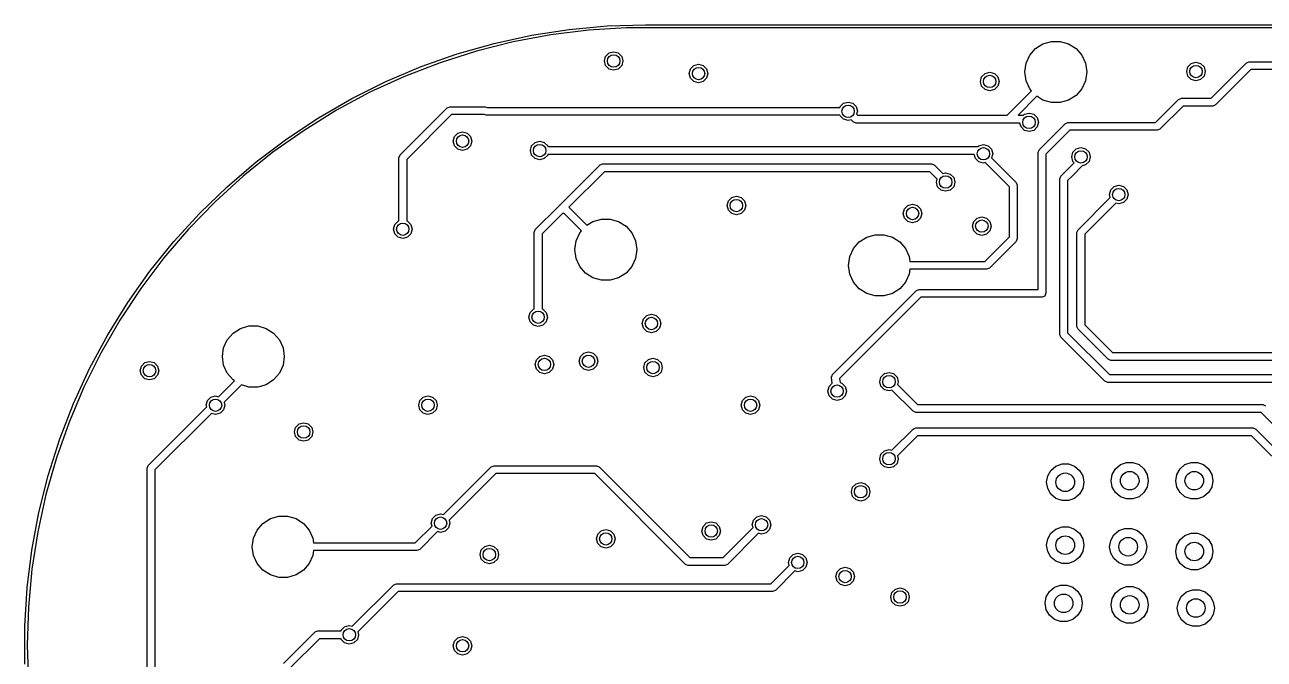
# Model space of a CAD drawing. Extents: x 4.53 to 6.1, y -4.29 to -3.5.
# Drawn here: x 4.527 to 5.314, y -3.907 to -3.503 of the extents above; entities that cross this region are included whole.
import ezdxf

# ---------------------------------------------------------------- set-up
doc = ezdxf.new("R2010")
doc.units = 0
doc.header["$MEASUREMENT"] = 0
doc.layers.add('BLACK', color=7, linetype='CONTINUOUS')

msp = doc.modelspace()

# ---------------------------------------------------------------- linework, layer by layer
at = {"layer": 'BLACK', "linetype": 'CONTINUOUS'}
for p, q in [((4.87276, -3.50594), (4.89696, -3.5037)), ((4.90916, -3.50492), (4.88501, -3.50641)), ((4.89696, -3.5037), (4.92126, -3.50295)), ((4.92126, -3.50492), (4.90916, -3.50492)), ((4.92126, -3.50295), (5.82677, -3.50295)), ((5.82677, -3.50492), (4.92126, -3.50492)), ((4.82499, -3.51487), (4.84874, -3.50967)), ((4.86099, -3.50938), (4.8372, -3.51383)), ((4.84874, -3.50967), (4.87276, -3.50594)), ((4.88501, -3.50641), (4.86099, -3.50938)), ((4.81374, -3.51973), (4.79068, -3.52707)), ((4.80161, -3.52153), (4.82499, -3.51487)), ((4.8372, -3.51383), (4.81374, -3.51973)), ((4.89589, -3.52305), (4.89805, -3.52089)), ((4.89805, -3.52089), (4.901, -3.52009)), ((4.901, -3.52009), (4.90395, -3.52089)), ((4.90395, -3.52089), (4.90611, -3.52305)), ((5.16544, -3.52236), (5.16911, -3.51812)), ((5.16911, -3.51812), (5.17382, -3.51509)), ((5.17382, -3.51509), (5.1792, -3.51352)), ((5.1792, -3.51352), (5.1848, -3.51352)), ((5.1848, -3.51352), (5.19018, -3.51509)), ((5.19018, -3.51509), (5.19489, -3.51812)), ((5.19489, -3.51812), (5.19856, -3.52236)), ((4.79068, -3.52707), (4.76811, -3.53581)), ((4.77868, -3.5296), (4.80161, -3.52153)), ((4.89509, -3.526), (4.89589, -3.52305)), ((4.89589, -3.52895), (4.89509, -3.526)), ((4.90611, -3.52305), (4.90691, -3.526)), ((4.90691, -3.526), (4.90611, -3.52895)), ((4.95205, -3.52889), (4.955, -3.52809)), ((4.955, -3.52809), (4.95795, -3.52889)), ((5.16231, -3.533), (5.16311, -3.52745)), ((5.16311, -3.52745), (5.16544, -3.52236)), ((5.19856, -3.52236), (5.20089, -3.52745)), ((5.20089, -3.52745), (5.20169, -3.533)), ((5.26598, -3.52979), (5.26814, -3.52763)), ((5.26814, -3.52763), (5.27109, -3.52683)), ((5.27109, -3.52683), (5.27405, -3.52763)), ((5.27405, -3.52763), (5.27621, -3.52979)), ((5.2808, -3.54967), (5.30323, -3.52723)), ((5.30323, -3.52723), (5.305, -3.5265)), ((5.305, -3.5265), (5.451, -3.5265)), ((4.76811, -3.53581), (4.74613, -3.54593)), ((4.7563, -3.53908), (4.77868, -3.5296)), ((4.89805, -3.53111), (4.89589, -3.52895)), ((4.901, -3.53191), (4.89805, -3.53111)), ((4.90395, -3.53111), (4.901, -3.53191)), ((4.90611, -3.52895), (4.90395, -3.53111)), ((4.94909, -3.534), (4.94989, -3.53105)), ((4.94989, -3.53695), (4.94909, -3.534)), ((4.94989, -3.53105), (4.95205, -3.52889)), ((4.95795, -3.52889), (4.96011, -3.53105)), ((4.96011, -3.53105), (4.96091, -3.534)), ((4.96091, -3.534), (4.96011, -3.53695)), ((5.13409, -3.539), (5.13489, -3.53605)), ((5.13489, -3.53605), (5.13705, -3.53389)), ((5.13705, -3.53389), (5.14, -3.53309)), ((5.14, -3.53309), (5.14295, -3.53389)), ((5.14295, -3.53389), (5.14511, -3.53605)), ((5.14511, -3.53605), (5.14591, -3.539)), ((5.16311, -3.53855), (5.16231, -3.533)), ((5.20169, -3.533), (5.20089, -3.53855)), ((5.26519, -3.53274), (5.26598, -3.52979)), ((5.26598, -3.53569), (5.26519, -3.53274)), ((5.26814, -3.53785), (5.26598, -3.53569)), ((5.27621, -3.53569), (5.27405, -3.53785)), ((5.27621, -3.52979), (5.277, -3.53274)), ((5.277, -3.53274), (5.27621, -3.53569)), ((5.30604, -3.5315), (5.2836, -3.55394)), ((5.44996, -3.5315), (5.30604, -3.5315)), ((4.73454, -3.54992), (4.7563, -3.53908)), ((4.95205, -3.53911), (4.94989, -3.53695)), ((4.955, -3.53991), (4.95205, -3.53911)), ((4.95795, -3.53911), (4.955, -3.53991)), ((4.96011, -3.53695), (4.95795, -3.53911)), ((5.13489, -3.54195), (5.13409, -3.539)), ((5.13705, -3.54411), (5.13489, -3.54195)), ((5.14, -3.54491), (5.13705, -3.54411)), ((5.14295, -3.54411), (5.14, -3.54491)), ((5.14511, -3.54195), (5.14295, -3.54411)), ((5.14591, -3.539), (5.14511, -3.54195)), ((5.16544, -3.54364), (5.16311, -3.53855)), ((5.16655, -3.54492), (5.16544, -3.54364)), ((5.19856, -3.54364), (5.19489, -3.54788)), ((5.20089, -3.53855), (5.19856, -3.54364)), ((5.27109, -3.53865), (5.26814, -3.53785)), ((5.27405, -3.53785), (5.27109, -3.53865)), ((4.71348, -3.56207), (4.73454, -3.54992)), ((4.74613, -3.54593), (4.72481, -3.55737)), ((5.04705, -3.55289), (5.05, -3.55209)), ((5.05, -3.55209), (5.05295, -3.55289)), ((5.15123, -3.56023), (5.16655, -3.54492)), ((5.17005, -3.54848), (5.15804, -3.5605)), ((5.17382, -3.55091), (5.17005, -3.54848)), ((5.1792, -3.55248), (5.17382, -3.55091)), ((5.1848, -3.55248), (5.1792, -3.55248)), ((5.19018, -3.55091), (5.1848, -3.55248)), ((5.19489, -3.54788), (5.19018, -3.55091)), ((5.24539, -3.56507), (5.26006, -3.5504)), ((5.26006, -3.5504), (5.26058, -3.55019)), ((5.26058, -3.55019), (5.26183, -3.54967)), ((5.26183, -3.54967), (5.2808, -3.54967)), ((4.72481, -3.55737), (4.70423, -3.57011)), ((4.76523, -3.58576), (4.79518, -3.5558)), ((4.79799, -3.56007), (4.7695, -3.58856)), ((4.79518, -3.5558), (4.79592, -3.5555)), ((4.79592, -3.5555), (4.79695, -3.55507)), ((4.79695, -3.55507), (4.81957, -3.55507)), ((4.81896, -3.56007), (4.79799, -3.56007)), ((4.82, -3.5605), (4.81896, -3.56007)), ((4.81957, -3.55507), (4.82061, -3.5555)), ((4.82061, -3.5555), (5.04476, -3.5555)), ((5.04476, -3.5555), (5.04489, -3.55505)), ((5.04489, -3.55505), (5.04705, -3.55289)), ((5.05295, -3.55289), (5.05511, -3.55505)), ((5.05511, -3.55505), (5.05591, -3.558)), ((5.05591, -3.558), (5.0554, -3.55987)), ((5.0554, -3.55987), (5.05604, -3.5605)), ((5.15112, -3.5605), (5.15123, -3.56023)), ((5.16143, -3.5605), (5.16205, -3.55989)), ((5.16205, -3.55989), (5.165, -3.55909)), ((5.165, -3.55909), (5.16795, -3.55989)), ((5.16795, -3.55989), (5.17011, -3.56205)), ((5.26287, -3.55467), (5.2482, -3.56934)), ((5.28183, -3.55467), (5.26287, -3.55467)), ((5.2836, -3.55394), (5.28183, -3.55467)), ((4.69322, -3.5755), (4.71348, -3.56207)), ((5.04476, -3.5605), (4.82, -3.5605)), ((5.04489, -3.56095), (5.04476, -3.5605)), ((5.04705, -3.56311), (5.04489, -3.56095)), ((5.05, -3.56391), (5.04705, -3.56311)), ((5.05187, -3.5634), (5.05, -3.56391)), ((5.05323, -3.56477), (5.05187, -3.5634)), ((5.055, -3.5655), (5.05323, -3.56477)), ((5.15923, -3.5655), (5.055, -3.5655)), ((5.05604, -3.5605), (5.15112, -3.5605)), ((5.15804, -3.5605), (5.16143, -3.5605)), ((5.15989, -3.56795), (5.15923, -3.5655)), ((5.16205, -3.57011), (5.15989, -3.56795)), ((5.17011, -3.56795), (5.16795, -3.57011)), ((5.17011, -3.56205), (5.17091, -3.565)), ((5.17091, -3.565), (5.17011, -3.56795)), ((5.17147, -3.58252), (5.18818, -3.5658)), ((5.18818, -3.5658), (5.18995, -3.56507)), ((5.18995, -3.56507), (5.24539, -3.56507)), ((4.67382, -3.59015), (4.69322, -3.5755)), ((4.70423, -3.57011), (4.68448, -3.58409)), ((4.79909, -3.577), (4.79989, -3.57405)), ((4.79989, -3.57405), (4.80205, -3.57189)), ((4.80205, -3.57189), (4.805, -3.57109)), ((4.805, -3.57109), (4.80795, -3.57189)), ((4.80795, -3.57189), (4.81011, -3.57405)), ((4.81011, -3.57405), (4.81091, -3.577)), ((5.165, -3.57091), (5.16205, -3.57011)), ((5.16795, -3.57011), (5.165, -3.57091)), ((5.19099, -3.57007), (5.17574, -3.58532)), ((5.24643, -3.57007), (5.19099, -3.57007)), ((5.2482, -3.56934), (5.24643, -3.57007)), ((4.79989, -3.57995), (4.79909, -3.577)), ((4.80205, -3.58211), (4.79989, -3.57995)), ((4.805, -3.58291), (4.80205, -3.58211)), ((4.80795, -3.58211), (4.805, -3.58291)), ((4.81011, -3.57995), (4.80795, -3.58211)), ((4.81091, -3.577), (4.81011, -3.57995)), ((4.84809, -3.583), (4.84889, -3.58005)), ((4.84889, -3.58595), (4.84809, -3.583)), ((4.84889, -3.58005), (4.85105, -3.57789)), ((4.85105, -3.57789), (4.854, -3.57709)), ((4.854, -3.57709), (4.85695, -3.57789)), ((4.85695, -3.57789), (4.85911, -3.58005)), ((4.85911, -3.58005), (4.85924, -3.5805)), ((4.85924, -3.5805), (5.13243, -3.5805)), ((5.13243, -3.5805), (5.13305, -3.57989)), ((5.13305, -3.57989), (5.136, -3.57909)), ((5.136, -3.57909), (5.13895, -3.57989)), ((5.13895, -3.57989), (5.14111, -3.58205)), ((5.14111, -3.58205), (5.14191, -3.585)), ((5.17074, -3.58428), (5.17147, -3.58252)), ((5.19289, -3.58405), (5.19505, -3.58189)), ((5.19505, -3.58189), (5.198, -3.58109)), ((5.198, -3.58109), (5.20095, -3.58189)), ((5.20095, -3.58189), (5.20311, -3.58405)), ((4.65536, -3.60596), (4.67382, -3.59015)), ((4.68448, -3.58409), (4.66563, -3.59927)), ((4.7645, -3.58752), (4.76523, -3.58576)), ((4.7645, -3.62776), (4.7645, -3.58752)), ((4.7695, -3.58856), (4.7695, -3.62776)), ((4.85105, -3.58811), (4.84889, -3.58595)), ((4.854, -3.58891), (4.85105, -3.58811)), ((4.85695, -3.58811), (4.854, -3.58891)), ((4.85911, -3.58595), (4.85695, -3.58811)), ((4.85924, -3.5855), (4.85911, -3.58595)), ((5.13023, -3.5855), (4.85924, -3.5855)), ((4.89233, -3.59214), (4.89409, -3.59141)), ((4.89409, -3.59141), (5.10291, -3.59141)), ((5.10291, -3.59141), (5.10467, -3.59214)), ((5.13089, -3.58795), (5.13023, -3.5855)), ((5.13305, -3.59011), (5.13089, -3.58795)), ((5.136, -3.59091), (5.13305, -3.59011)), ((5.13708, -3.59062), (5.136, -3.59091)), ((5.1525, -3.60604), (5.13708, -3.59062)), ((5.14191, -3.585), (5.14119, -3.58766)), ((5.14119, -3.58766), (5.15677, -3.60323)), ((5.17074, -3.67126), (5.17074, -3.58428)), ((5.17574, -3.58532), (5.17574, -3.67376)), ((5.18923, -3.59523), (5.1937, -3.59077)), ((5.19209, -3.587), (5.19289, -3.58405)), ((5.19289, -3.58995), (5.19209, -3.587)), ((5.1937, -3.59077), (5.19289, -3.58995)), ((5.20311, -3.58995), (5.20095, -3.59211)), ((5.20311, -3.58405), (5.20391, -3.587)), ((5.20391, -3.587), (5.20311, -3.58995)), ((4.66563, -3.59927), (4.64775, -3.61557)), ((4.86573, -3.61873), (4.89233, -3.59214)), ((4.89513, -3.59641), (4.87254, -3.619)), ((5.10187, -3.59641), (4.89513, -3.59641)), ((5.1066, -3.60113), (5.10187, -3.59641)), ((5.10467, -3.59214), (5.11013, -3.5976)), ((5.11013, -3.5976), (5.112, -3.59709)), ((5.112, -3.59709), (5.11495, -3.59789)), ((5.11495, -3.59789), (5.11711, -3.60005)), ((5.1845, -3.601), (5.18523, -3.59923)), ((5.18523, -3.59923), (5.18923, -3.59523)), ((5.19277, -3.59877), (5.1895, -3.60204)), ((5.19886, -3.59267), (5.19277, -3.59877)), ((5.20095, -3.59211), (5.19886, -3.59267)), ((4.63791, -3.62288), (4.65536, -3.60596)), ((5.10609, -3.603), (5.1066, -3.60113)), ((5.10689, -3.60595), (5.10609, -3.603)), ((5.10905, -3.60811), (5.10689, -3.60595)), ((5.11711, -3.60595), (5.11495, -3.60811)), ((5.11711, -3.60005), (5.11791, -3.603)), ((5.11791, -3.603), (5.11711, -3.60595)), ((5.1525, -3.63796), (5.1525, -3.60604)), ((5.15677, -3.60323), (5.15677, -3.60323)), ((5.15677, -3.60323), (5.1575, -3.605)), ((5.1575, -3.605), (5.1575, -3.639)), ((5.1845, -3.669), (5.1845, -3.601)), ((5.1895, -3.60204), (5.1895, -3.669)), ((5.21689, -3.60805), (5.21905, -3.60589)), ((5.21905, -3.60589), (5.222, -3.60509)), ((5.222, -3.60509), (5.22495, -3.60589)), ((5.22495, -3.60589), (5.22711, -3.60805)), ((4.97309, -3.618), (4.97389, -3.61505)), ((4.97389, -3.61505), (4.97605, -3.61289)), ((4.97605, -3.61289), (4.979, -3.61209)), ((4.979, -3.61209), (4.98195, -3.61289)), ((4.98195, -3.61289), (4.98411, -3.61505)), ((4.98411, -3.61505), (4.98491, -3.618)), ((5.112, -3.60891), (5.10905, -3.60811)), ((5.11495, -3.60811), (5.112, -3.60891)), ((5.19614, -3.63333), (5.2166, -3.61287)), ((5.21609, -3.611), (5.21689, -3.60805)), ((5.2166, -3.61287), (5.21609, -3.611)), ((5.22711, -3.61395), (5.22495, -3.61611)), ((5.22711, -3.60805), (5.22791, -3.611)), ((5.22791, -3.611), (5.22711, -3.61395)), ((4.62153, -3.64085), (4.63791, -3.62288)), ((4.64775, -3.61557), (4.6309, -3.63294)), ((4.85123, -3.63323), (4.86573, -3.61873)), ((4.86854, -3.623), (4.8555, -3.63604)), ((4.86946, -3.623), (4.86854, -3.623)), ((4.88055, -3.63408), (4.86946, -3.623)), ((4.87254, -3.619), (4.88405, -3.63052)), ((4.97389, -3.62095), (4.97309, -3.618)), ((4.97605, -3.62311), (4.97389, -3.62095)), ((4.979, -3.62391), (4.97605, -3.62311)), ((4.98195, -3.62311), (4.979, -3.62391)), ((4.98411, -3.62095), (4.98195, -3.62311)), ((4.98491, -3.618), (4.98411, -3.62095)), ((5.08509, -3.623), (5.08589, -3.62005)), ((5.08589, -3.62595), (5.08509, -3.623)), ((5.08589, -3.62005), (5.08805, -3.61789)), ((5.08805, -3.61789), (5.091, -3.61709)), ((5.091, -3.61709), (5.09395, -3.61789)), ((5.09395, -3.61789), (5.09611, -3.62005)), ((5.09611, -3.62005), (5.09691, -3.623)), ((5.09691, -3.623), (5.09611, -3.62595)), ((5.22013, -3.6164), (5.20041, -3.63613)), ((5.222, -3.61691), (5.22013, -3.6164)), ((5.22495, -3.61611), (5.222, -3.61691)), ((4.76109, -3.633), (4.76189, -3.63005)), ((4.76189, -3.63005), (4.76405, -3.62789)), ((4.76405, -3.62789), (4.7645, -3.62776)), ((4.7695, -3.62776), (4.76995, -3.62789)), ((4.76995, -3.62789), (4.77211, -3.63005)), ((4.77211, -3.63005), (4.77291, -3.633)), ((4.88405, -3.63052), (4.88782, -3.62809)), ((4.88782, -3.62809), (4.8932, -3.62652)), ((4.8932, -3.62652), (4.8988, -3.62652)), ((4.8988, -3.62652), (4.90418, -3.62809)), ((4.90418, -3.62809), (4.90889, -3.63112)), ((4.90889, -3.63112), (4.91256, -3.63536)), ((5.08805, -3.62811), (5.08589, -3.62595)), ((5.091, -3.62891), (5.08805, -3.62811)), ((5.09395, -3.62811), (5.091, -3.62891)), ((5.09611, -3.62595), (5.09395, -3.62811)), ((5.12909, -3.631), (5.12989, -3.62805)), ((5.12989, -3.63395), (5.12909, -3.631)), ((5.12989, -3.62805), (5.13205, -3.62589)), ((5.13205, -3.62589), (5.135, -3.62509)), ((5.135, -3.62509), (5.13795, -3.62589)), ((5.13795, -3.62589), (5.14011, -3.62805)), ((5.14011, -3.62805), (5.14091, -3.631)), ((5.14091, -3.631), (5.14011, -3.63395)), ((4.6309, -3.63294), (4.61516, -3.65132)), ((4.76189, -3.63595), (4.76109, -3.633)), ((4.76405, -3.63811), (4.76189, -3.63595)), ((4.767, -3.63891), (4.76405, -3.63811)), ((4.76995, -3.63811), (4.767, -3.63891)), ((4.77211, -3.63595), (4.76995, -3.63811)), ((4.77291, -3.633), (4.77211, -3.63595)), ((4.8505, -3.635), (4.85123, -3.63323)), ((4.8505, -3.68376), (4.8505, -3.635)), ((4.8555, -3.63604), (4.8555, -3.68376)), ((4.87711, -3.64045), (4.87944, -3.63536)), ((4.87944, -3.63536), (4.88055, -3.63408)), ((4.91256, -3.63536), (4.91489, -3.64045)), ((5.05711, -3.64112), (5.06182, -3.63809)), ((5.06182, -3.63809), (5.0672, -3.63652)), ((5.0672, -3.63652), (5.0728, -3.63652)), ((5.0728, -3.63652), (5.07818, -3.63809)), ((5.07818, -3.63809), (5.08289, -3.64112)), ((5.13205, -3.63611), (5.12989, -3.63395)), ((5.135, -3.63691), (5.13205, -3.63611)), ((5.13795, -3.63611), (5.135, -3.63691)), ((5.13696, -3.6535), (5.1525, -3.63796)), ((5.14011, -3.63395), (5.13795, -3.63611)), ((5.1575, -3.639), (5.15698, -3.64025)), ((5.19541, -3.63509), (5.19614, -3.63333)), ((5.19541, -3.69491), (5.19541, -3.63509)), ((5.20041, -3.63613), (5.20041, -3.69387)), ((4.60629, -3.65979), (4.62153, -3.64085)), ((4.87631, -3.646), (4.87711, -3.64045)), ((4.87711, -3.65155), (4.87631, -3.646)), ((4.91489, -3.64045), (4.91569, -3.646)), ((4.91569, -3.646), (4.91489, -3.65155)), ((5.05111, -3.65045), (5.05344, -3.64536)), ((5.05344, -3.64536), (5.05711, -3.64112)), ((5.08289, -3.64112), (5.08656, -3.64536)), ((5.08656, -3.64536), (5.08889, -3.65045)), ((5.15677, -3.64077), (5.13977, -3.65777)), ((5.15698, -3.64025), (5.15677, -3.64077)), ((4.61516, -3.65132), (4.60057, -3.67063)), ((4.87944, -3.65664), (4.87711, -3.65155)), ((4.91489, -3.65155), (4.91256, -3.65664)), ((5.05031, -3.656), (5.05111, -3.65045)), ((5.08889, -3.65045), (5.08933, -3.6535)), ((5.08933, -3.6535), (5.13696, -3.6535)), ((4.59225, -3.67963), (4.60629, -3.65979)), ((4.88311, -3.66088), (4.87944, -3.65664)), ((4.88782, -3.66391), (4.88311, -3.66088)), ((4.90889, -3.66088), (4.90418, -3.66391)), ((4.91256, -3.65664), (4.90889, -3.66088)), ((5.05111, -3.66155), (5.05031, -3.656)), ((5.05344, -3.66664), (5.05111, -3.66155)), ((5.08889, -3.66155), (5.08656, -3.66664)), ((5.08933, -3.6585), (5.08889, -3.66155)), ((5.138, -3.6585), (5.08933, -3.6585)), ((5.13977, -3.65777), (5.138, -3.6585)), ((4.60057, -3.67063), (4.58721, -3.6908)), ((4.8932, -3.66548), (4.88782, -3.66391)), ((4.8988, -3.66548), (4.8932, -3.66548)), ((4.90418, -3.66391), (4.8988, -3.66548)), ((5.05711, -3.67088), (5.05344, -3.66664)), ((5.08656, -3.66664), (5.08289, -3.67088)), ((5.1845, -3.7), (5.1845, -3.669)), ((5.1895, -3.669), (5.1895, -3.69896)), ((5.04023, -3.72523), (5.09347, -3.67199)), ((5.09627, -3.67626), (5.04462, -3.72792)), ((5.06182, -3.67391), (5.05711, -3.67088)), ((5.0672, -3.67548), (5.06182, -3.67391)), ((5.0728, -3.67548), (5.0672, -3.67548)), ((5.07818, -3.67391), (5.0728, -3.67548)), ((5.08289, -3.67088), (5.07818, -3.67391)), ((5.09347, -3.67199), (5.09524, -3.67126)), ((5.09524, -3.67126), (5.17074, -3.67126)), ((5.17324, -3.67626), (5.09627, -3.67626)), ((5.17501, -3.67553), (5.17324, -3.67626)), ((5.17574, -3.67376), (5.17501, -3.67553)), ((4.57945, -3.7003), (4.59225, -3.67963)), ((4.84709, -3.689), (4.84789, -3.68605)), ((4.84789, -3.68605), (4.85005, -3.68389)), ((4.85005, -3.68389), (4.8505, -3.68376)), ((4.8555, -3.68376), (4.85595, -3.68389)), ((4.85595, -3.68389), (4.85811, -3.68605)), ((4.85811, -3.68605), (4.85891, -3.689)), ((4.58721, -3.6908), (4.57511, -3.71176)), ((4.84789, -3.69195), (4.84709, -3.689)), ((4.85005, -3.69411), (4.84789, -3.69195)), ((4.853, -3.69491), (4.85005, -3.69411)), ((4.85595, -3.69411), (4.853, -3.69491)), ((4.85811, -3.69195), (4.85595, -3.69411)), ((4.85891, -3.689), (4.85811, -3.69195)), ((4.91909, -3.693), (4.91989, -3.69005)), ((4.91989, -3.69595), (4.91909, -3.693)), ((4.91989, -3.69005), (4.92205, -3.68789)), ((4.92205, -3.68789), (4.925, -3.68709)), ((4.925, -3.68709), (4.92795, -3.68789)), ((4.92795, -3.68789), (4.93011, -3.69005)), ((4.93011, -3.69005), (4.93091, -3.693)), ((4.93091, -3.693), (4.93011, -3.69595)), ((5.20041, -3.69387), (5.21804, -3.7115)), ((4.56795, -3.72171), (4.57945, -3.7003)), ((4.65544, -3.70336), (4.65911, -3.69912)), ((4.65911, -3.69912), (4.66382, -3.69609)), ((4.66382, -3.69609), (4.6692, -3.69452)), ((4.6692, -3.69452), (4.6748, -3.69452)), ((4.6748, -3.69452), (4.68018, -3.69609)), ((4.68018, -3.69609), (4.68489, -3.69912)), ((4.68489, -3.69912), (4.68856, -3.70336)), ((4.92205, -3.69811), (4.91989, -3.69595)), ((4.925, -3.69891), (4.92205, -3.69811)), ((4.92795, -3.69811), (4.925, -3.69891)), ((4.93011, -3.69595), (4.92795, -3.69811)), ((5.18523, -3.70177), (5.1845, -3.7)), ((5.21323, -3.72977), (5.18523, -3.70177)), ((5.1895, -3.69896), (5.21604, -3.7255)), ((5.19614, -3.69667), (5.19541, -3.69491)), ((5.21523, -3.71577), (5.19614, -3.69667)), ((4.65231, -3.714), (4.65311, -3.70845)), ((4.65311, -3.70845), (4.65544, -3.70336)), ((4.68856, -3.70336), (4.69089, -3.70845)), ((4.69089, -3.70845), (4.69169, -3.714)), ((4.57511, -3.71176), (4.56432, -3.73342)), ((4.60089, -3.72005), (4.60305, -3.71789)), ((4.60305, -3.71789), (4.606, -3.71709)), ((4.606, -3.71709), (4.60895, -3.71789)), ((4.60895, -3.71789), (4.61111, -3.72005)), ((4.65311, -3.71955), (4.65231, -3.714)), ((4.69169, -3.714), (4.69089, -3.71955)), ((4.85109, -3.719), (4.85189, -3.71605)), ((4.85189, -3.71605), (4.85405, -3.71389)), ((4.85405, -3.71389), (4.857, -3.71309)), ((4.857, -3.71309), (4.85995, -3.71389)), ((4.85995, -3.71389), (4.86211, -3.71605)), ((4.86211, -3.71605), (4.86291, -3.719)), ((4.87909, -3.717), (4.87989, -3.71405)), ((4.87989, -3.71995), (4.87909, -3.717)), ((4.87989, -3.71405), (4.88205, -3.71189)), ((4.88205, -3.71189), (4.885, -3.71109)), ((4.885, -3.71109), (4.88795, -3.71189)), ((4.88795, -3.71189), (4.89011, -3.71405)), ((4.89011, -3.71405), (4.89091, -3.717)), ((4.89091, -3.717), (4.89011, -3.71995)), ((4.92089, -3.71805), (4.92305, -3.71589)), ((4.92305, -3.71589), (4.926, -3.71509)), ((4.926, -3.71509), (4.92895, -3.71589)), ((4.92895, -3.71589), (4.93111, -3.71805)), ((5.217, -3.7165), (5.21523, -3.71577)), ((5.33096, -3.7165), (5.217, -3.7165)), ((5.21804, -3.7115), (5.332, -3.7115)), ((4.55779, -3.7438), (4.56795, -3.72171)), ((4.60009, -3.723), (4.60089, -3.72005)), ((4.60089, -3.72595), (4.60009, -3.723)), ((4.61111, -3.72005), (4.61191, -3.723)), ((4.61191, -3.723), (4.61111, -3.72595)), ((4.65544, -3.72464), (4.65311, -3.71955)), ((4.65911, -3.72888), (4.65544, -3.72464)), ((4.68856, -3.72464), (4.68489, -3.72888)), ((4.69089, -3.71955), (4.68856, -3.72464)), ((4.85189, -3.72195), (4.85109, -3.719)), ((4.85405, -3.72411), (4.85189, -3.72195)), ((4.857, -3.72491), (4.85405, -3.72411)), ((4.85995, -3.72411), (4.857, -3.72491)), ((4.86211, -3.72195), (4.85995, -3.72411)), ((4.86291, -3.719), (4.86211, -3.72195)), ((4.88205, -3.72211), (4.87989, -3.71995)), ((4.885, -3.72291), (4.88205, -3.72211)), ((4.88795, -3.72211), (4.885, -3.72291)), ((4.89011, -3.71995), (4.88795, -3.72211)), ((4.92009, -3.721), (4.92089, -3.71805)), ((4.92089, -3.72395), (4.92009, -3.721)), ((4.92305, -3.72611), (4.92089, -3.72395)), ((4.93111, -3.72395), (4.92895, -3.72611)), ((4.93111, -3.71805), (4.93191, -3.721)), ((4.93191, -3.721), (4.93111, -3.72395)), ((5.03982, -3.72623), (5.04005, -3.72544)), ((5.04005, -3.72544), (5.04018, -3.72537)), ((5.04018, -3.72537), (5.04023, -3.72523)), ((5.07089, -3.72705), (5.07305, -3.72489)), ((5.07305, -3.72489), (5.076, -3.72409)), ((5.076, -3.72409), (5.07895, -3.72489)), ((5.07895, -3.72489), (5.08111, -3.72705)), ((5.21604, -3.7255), (5.322, -3.7255)), ((4.56432, -3.73342), (4.55489, -3.7557)), ((4.60305, -3.72811), (4.60089, -3.72595)), ((4.606, -3.72891), (4.60305, -3.72811)), ((4.60895, -3.72811), (4.606, -3.72891)), ((4.61111, -3.72595), (4.60895, -3.72811)), ((4.64987, -3.7396), (4.66001, -3.72946)), ((4.66445, -3.73209), (4.6534, -3.74313)), ((4.66001, -3.72946), (4.65911, -3.72888)), ((4.6692, -3.73348), (4.66445, -3.73209)), ((4.6748, -3.73348), (4.6692, -3.73348)), ((4.68018, -3.73191), (4.6748, -3.73348)), ((4.68489, -3.72888), (4.68018, -3.73191)), ((4.926, -3.72691), (4.92305, -3.72611)), ((4.92895, -3.72611), (4.926, -3.72691)), ((5.03709, -3.736), (5.03789, -3.73305)), ((5.03789, -3.73305), (5.03993, -3.731)), ((5.0395, -3.727), (5.03982, -3.72623)), ((5.03956, -3.72714), (5.0395, -3.727)), ((5.03952, -3.72728), (5.03956, -3.72714)), ((5.03993, -3.731), (5.03952, -3.72728)), ((5.04462, -3.72792), (5.04492, -3.73061)), ((5.04492, -3.73061), (5.04595, -3.73089)), ((5.04595, -3.73089), (5.04811, -3.73305)), ((5.04811, -3.73305), (5.04891, -3.736)), ((5.07009, -3.73), (5.07089, -3.72705)), ((5.07089, -3.73295), (5.07009, -3.73)), ((5.07305, -3.73511), (5.07089, -3.73295)), ((5.08111, -3.72705), (5.08191, -3.73)), ((5.08191, -3.73), (5.0814, -3.73187)), ((5.0814, -3.73187), (5.09411, -3.74458)), ((5.215, -3.7305), (5.21323, -3.72977)), ((5.32096, -3.7305), (5.215, -3.7305)), ((4.64289, -3.74205), (4.64505, -3.73989)), ((4.64505, -3.73989), (4.648, -3.73909)), ((4.648, -3.73909), (4.64987, -3.7396)), ((4.77789, -3.74205), (4.78005, -3.73989)), ((4.78005, -3.73989), (4.783, -3.73909)), ((4.783, -3.73909), (4.78595, -3.73989)), ((4.78595, -3.73989), (4.78811, -3.74205)), ((4.98289, -3.74205), (4.98505, -3.73989)), ((4.98505, -3.73989), (4.988, -3.73909)), ((4.988, -3.73909), (4.99095, -3.73989)), ((4.99095, -3.73989), (4.99311, -3.74205)), ((5.03789, -3.73895), (5.03709, -3.736)), ((5.04005, -3.74111), (5.03789, -3.73895)), ((5.043, -3.74191), (5.04005, -3.74111)), ((5.04595, -3.74111), (5.043, -3.74191)), ((5.04811, -3.73895), (5.04595, -3.74111)), ((5.04891, -3.736), (5.04811, -3.73895)), ((5.076, -3.73591), (5.07305, -3.73511)), ((5.07787, -3.7354), (5.076, -3.73591)), ((5.09131, -3.74885), (5.07787, -3.7354)), ((4.54901, -3.76646), (4.55779, -3.7438)), ((4.60523, -3.78323), (4.64238, -3.74608)), ((4.64209, -3.745), (4.64289, -3.74205)), ((4.64238, -3.74608), (4.64209, -3.745)), ((4.65311, -3.74795), (4.65095, -3.75011)), ((4.65391, -3.745), (4.65311, -3.74795)), ((4.6534, -3.74313), (4.65391, -3.745)), ((4.77709, -3.745), (4.77789, -3.74205)), ((4.77789, -3.74795), (4.77709, -3.745)), ((4.78005, -3.75011), (4.77789, -3.74795)), ((4.78811, -3.74795), (4.78595, -3.75011)), ((4.78811, -3.74205), (4.78891, -3.745)), ((4.78891, -3.745), (4.78811, -3.74795)), ((4.98209, -3.745), (4.98289, -3.74205)), ((4.98289, -3.74795), (4.98209, -3.745)), ((4.98505, -3.75011), (4.98289, -3.74795)), ((4.99311, -3.74795), (4.99095, -3.75011)), ((4.99311, -3.74205), (4.99391, -3.745)), ((4.99391, -3.745), (4.99311, -3.74795)), ((5.09183, -3.74906), (5.09131, -3.74885)), ((5.09308, -3.74958), (5.09183, -3.74906)), ((5.09411, -3.74458), (5.31357, -3.74458)), ((5.31357, -3.74458), (5.31534, -3.74531)), ((4.55489, -3.7557), (4.54685, -3.77853)), ((4.64534, -3.75019), (4.6095, -3.78604)), ((4.648, -3.75091), (4.64534, -3.75019)), ((4.65095, -3.75011), (4.648, -3.75091)), ((4.69889, -3.75905), (4.70105, -3.75689)), ((4.70105, -3.75689), (4.704, -3.75609)), ((4.704, -3.75609), (4.70695, -3.75689)), ((4.70695, -3.75689), (4.70911, -3.75905)), ((4.783, -3.75091), (4.78005, -3.75011)), ((4.78595, -3.75011), (4.783, -3.75091)), ((4.988, -3.75091), (4.98505, -3.75011)), ((4.99095, -3.75011), (4.988, -3.75091)), ((5.31254, -3.74958), (5.09308, -3.74958)), ((5.44215, -3.87919), (5.31254, -3.74958)), ((4.69809, -3.762), (4.69889, -3.75905)), ((4.69889, -3.76495), (4.69809, -3.762)), ((4.70105, -3.76711), (4.69889, -3.76495)), ((4.70911, -3.76495), (4.70695, -3.76711)), ((4.70911, -3.75905), (4.70991, -3.762)), ((4.70991, -3.762), (4.70911, -3.76495)), ((5.07787, -3.7736), (5.09131, -3.76015)), ((5.09411, -3.76442), (5.0814, -3.77713)), ((5.09131, -3.76015), (5.09206, -3.75984)), ((5.09206, -3.75984), (5.09308, -3.75942)), ((5.09308, -3.75942), (5.30743, -3.75942)), ((5.30639, -3.76442), (5.09411, -3.76442)), ((5.436, -3.89403), (5.30639, -3.76442)), ((5.30743, -3.75942), (5.30919, -3.76015)), ((5.30919, -3.76015), (5.4388, -3.88976)), ((4.54164, -3.78963), (4.54901, -3.76646)), ((4.704, -3.76791), (4.70105, -3.76711)), ((4.70695, -3.76711), (4.704, -3.76791)), ((4.54685, -3.77853), (4.54022, -3.8018)), ((5.07009, -3.779), (5.07089, -3.77605)), ((5.07089, -3.78195), (5.07009, -3.779)), ((5.07089, -3.77605), (5.07305, -3.77389)), ((5.07305, -3.77389), (5.076, -3.77309)), ((5.076, -3.77309), (5.07787, -3.7736)), ((5.08191, -3.779), (5.08111, -3.78195)), ((5.0814, -3.77713), (5.08191, -3.779)), ((4.6045, -3.785), (4.60523, -3.78323)), ((4.6045, -4.07948), (4.6045, -3.785)), ((4.6095, -3.78604), (4.6095, -4.07844)), ((4.79287, -3.8146), (4.82323, -3.78423)), ((4.82604, -3.7885), (4.7964, -3.81813)), ((4.82323, -3.78423), (4.825, -3.7835)), ((4.825, -3.7835), (4.89, -3.7835)), ((4.88896, -3.7885), (4.82604, -3.7885)), ((4.94666, -3.8462), (4.88896, -3.7885)), ((4.89, -3.7835), (4.89177, -3.78423)), ((4.89177, -3.78423), (4.94946, -3.84193)), ((5.07305, -3.78411), (5.07089, -3.78195)), ((5.076, -3.78491), (5.07305, -3.78411)), ((5.07895, -3.78411), (5.076, -3.78491)), ((5.08111, -3.78195), (5.07895, -3.78411)), ((5.1769, -3.78996), (5.17895, -3.78641)), ((5.17895, -3.78641), (5.18209, -3.78377)), ((5.18209, -3.78377), (5.18595, -3.78237)), ((5.18595, -3.78237), (5.19005, -3.78237)), ((5.19005, -3.78237), (5.19391, -3.78377)), ((5.19391, -3.78377), (5.19705, -3.78641)), ((5.19705, -3.78641), (5.1991, -3.78996)), ((5.2179, -3.78896), (5.21995, -3.78541)), ((5.21995, -3.78541), (5.22309, -3.78277)), ((5.22309, -3.78277), (5.22695, -3.78137)), ((5.22695, -3.78137), (5.23105, -3.78137)), ((5.23105, -3.78137), (5.23491, -3.78277)), ((5.23491, -3.78277), (5.23805, -3.78541)), ((5.23805, -3.78541), (5.2401, -3.78896)), ((5.2589, -3.78896), (5.26095, -3.78541)), ((5.26095, -3.78541), (5.26409, -3.78277)), ((5.26409, -3.78277), (5.26795, -3.78137)), ((5.26795, -3.78137), (5.27205, -3.78137)), ((5.27205, -3.78137), (5.27591, -3.78277)), ((5.27591, -3.78277), (5.27905, -3.78541)), ((5.27905, -3.78541), (5.2811, -3.78896)), ((4.53571, -3.8132), (4.54164, -3.78963)), ((5.05289, -3.79705), (5.05505, -3.79489)), ((5.05505, -3.79489), (5.058, -3.79409)), ((5.058, -3.79409), (5.06095, -3.79489)), ((5.06095, -3.79489), (5.06311, -3.79705)), ((5.17619, -3.794), (5.1769, -3.78996)), ((5.1769, -3.79804), (5.17619, -3.794)), ((5.1991, -3.78996), (5.19981, -3.794)), ((5.19981, -3.794), (5.1991, -3.79804)), ((5.21719, -3.793), (5.2179, -3.78896)), ((5.2179, -3.79704), (5.21719, -3.793)), ((5.2401, -3.78896), (5.24081, -3.793)), ((5.24081, -3.793), (5.2401, -3.79704)), ((5.25819, -3.793), (5.2589, -3.78896)), ((5.2589, -3.79704), (5.25819, -3.793)), ((5.2811, -3.78896), (5.28181, -3.793)), ((5.28181, -3.793), (5.2811, -3.79704)), ((4.54022, -3.8018), (4.53505, -3.82544)), ((5.05209, -3.8), (5.05289, -3.79705)), ((5.05289, -3.80295), (5.05209, -3.8)), ((5.05505, -3.80511), (5.05289, -3.80295)), ((5.06311, -3.80295), (5.06095, -3.80511)), ((5.06311, -3.79705), (5.06391, -3.8)), ((5.06391, -3.8), (5.06311, -3.80295)), ((5.17895, -3.80159), (5.1769, -3.79804)), ((5.18209, -3.80423), (5.17895, -3.80159)), ((5.18595, -3.80563), (5.18209, -3.80423)), ((5.19391, -3.80423), (5.19005, -3.80563)), ((5.19705, -3.80159), (5.19391, -3.80423)), ((5.1991, -3.79804), (5.19705, -3.80159)), ((5.21995, -3.80059), (5.2179, -3.79704)), ((5.22309, -3.80323), (5.21995, -3.80059)), ((5.22695, -3.80463), (5.22309, -3.80323)), ((5.23491, -3.80323), (5.23105, -3.80463)), ((5.23805, -3.80059), (5.23491, -3.80323)), ((5.2401, -3.79704), (5.23805, -3.80059)), ((5.26095, -3.80059), (5.2589, -3.79704)), ((5.26409, -3.80323), (5.26095, -3.80059)), ((5.26795, -3.80463), (5.26409, -3.80323)), ((5.27591, -3.80323), (5.27205, -3.80463)), ((5.27905, -3.80059), (5.27591, -3.80323)), ((5.2811, -3.79704), (5.27905, -3.80059)), ((5.058, -3.80591), (5.05505, -3.80511)), ((5.06095, -3.80511), (5.058, -3.80591)), ((5.19005, -3.80563), (5.18595, -3.80563)), ((5.23105, -3.80463), (5.22695, -3.80463)), ((5.27205, -3.80463), (5.26795, -3.80463)), ((4.53125, -3.8371), (4.53571, -3.8132)), ((4.67444, -3.82436), (4.67811, -3.82012)), ((4.67811, -3.82012), (4.68282, -3.81709)), ((4.68282, -3.81709), (4.6882, -3.81552)), ((4.6882, -3.81552), (4.6938, -3.81552)), ((4.6938, -3.81552), (4.69918, -3.81709)), ((4.69918, -3.81709), (4.70389, -3.82012)), ((4.70389, -3.82012), (4.70756, -3.82436)), ((4.78509, -3.82), (4.78589, -3.81705)), ((4.7856, -3.82187), (4.78509, -3.82)), ((4.78589, -3.81705), (4.78805, -3.81489)), ((4.78805, -3.81489), (4.791, -3.81409)), ((4.791, -3.81409), (4.79287, -3.8146)), ((4.79691, -3.82), (4.79611, -3.82295)), ((4.7964, -3.81813), (4.79691, -3.82)), ((4.95789, -3.82205), (4.96005, -3.81989)), ((4.96005, -3.81989), (4.963, -3.81909)), ((4.963, -3.81909), (4.96595, -3.81989)), ((4.96595, -3.81989), (4.96811, -3.82205)), ((4.98909, -3.821), (4.98989, -3.81805)), ((4.98989, -3.81805), (4.99205, -3.81589)), ((4.99205, -3.81589), (4.995, -3.81509)), ((4.995, -3.81509), (4.99795, -3.81589)), ((4.99795, -3.81589), (5.00011, -3.81805)), ((5.00011, -3.81805), (5.00091, -3.821)), ((4.53505, -3.82544), (4.53133, -3.84935)), ((4.67211, -3.82945), (4.67444, -3.82436)), ((4.70756, -3.82436), (4.70989, -3.82945)), ((4.77496, -3.8325), (4.7856, -3.82187)), ((4.78913, -3.8254), (4.77777, -3.83677)), ((4.791, -3.82591), (4.78913, -3.8254)), ((4.79395, -3.82511), (4.791, -3.82591)), ((4.79611, -3.82295), (4.79395, -3.82511)), ((4.89009, -3.83), (4.89089, -3.82705)), ((4.89089, -3.82705), (4.89305, -3.82489)), ((4.89305, -3.82489), (4.896, -3.82409)), ((4.896, -3.82409), (4.89895, -3.82489)), ((4.89895, -3.82489), (4.90111, -3.82705)), ((4.90111, -3.82705), (4.90191, -3.83)), ((4.95709, -3.825), (4.95789, -3.82205)), ((4.95789, -3.82795), (4.95709, -3.825)), ((4.96005, -3.83011), (4.95789, -3.82795)), ((4.96811, -3.82795), (4.96595, -3.83011)), ((4.96811, -3.82205), (4.96891, -3.825)), ((4.96891, -3.825), (4.96811, -3.82795)), ((4.97054, -3.84193), (4.9896, -3.82287)), ((4.99313, -3.8264), (4.97334, -3.8462)), ((4.9896, -3.82287), (4.98909, -3.821)), ((4.995, -3.82691), (4.99313, -3.8264)), ((4.99795, -3.82611), (4.995, -3.82691)), ((5.00011, -3.82395), (4.99795, -3.82611)), ((5.00091, -3.821), (5.00011, -3.82395)), ((5.1769, -3.82996), (5.17895, -3.82641)), ((5.17895, -3.82641), (5.18209, -3.82377)), ((5.18209, -3.82377), (5.18595, -3.82237)), ((5.18595, -3.82237), (5.19005, -3.82237)), ((5.19005, -3.82237), (5.19391, -3.82377)), ((5.19391, -3.82377), (5.19705, -3.82641)), ((5.19705, -3.82641), (5.1991, -3.82996)), ((5.2169, -3.83096), (5.21895, -3.82741)), ((5.21895, -3.82741), (5.22209, -3.82477)), ((5.22209, -3.82477), (5.22595, -3.82337)), ((5.22595, -3.82337), (5.23005, -3.82337)), ((5.23005, -3.82337), (5.23391, -3.82477)), ((5.23391, -3.82477), (5.23705, -3.82741)), ((5.23705, -3.82741), (5.2391, -3.83096)), ((5.26095, -3.83041), (5.26409, -3.82777)), ((5.26409, -3.82777), (5.26795, -3.82637)), ((5.26795, -3.82637), (5.27205, -3.82637)), ((5.27205, -3.82637), (5.27591, -3.82777)), ((5.27591, -3.82777), (5.27905, -3.83041)), ((4.67131, -3.835), (4.67211, -3.82945)), ((4.67211, -3.84055), (4.67131, -3.835)), ((4.70989, -3.82945), (4.71033, -3.8325)), ((4.71033, -3.8325), (4.77496, -3.8325)), ((4.81689, -3.83705), (4.81905, -3.83489)), ((4.81905, -3.83489), (4.822, -3.83409)), ((4.822, -3.83409), (4.82495, -3.83489)), ((4.82495, -3.83489), (4.82711, -3.83705)), ((4.89089, -3.83295), (4.89009, -3.83)), ((4.89305, -3.83511), (4.89089, -3.83295)), ((4.896, -3.83591), (4.89305, -3.83511)), ((4.89895, -3.83511), (4.896, -3.83591)), ((4.90111, -3.83295), (4.89895, -3.83511)), ((4.90191, -3.83), (4.90111, -3.83295)), ((4.963, -3.83091), (4.96005, -3.83011)), ((4.96595, -3.83011), (4.963, -3.83091)), ((5.17619, -3.834), (5.1769, -3.82996)), ((5.1769, -3.83804), (5.17619, -3.834)), ((5.1991, -3.82996), (5.19981, -3.834)), ((5.19981, -3.834), (5.1991, -3.83804)), ((5.21619, -3.835), (5.2169, -3.83096)), ((5.2169, -3.83904), (5.21619, -3.835)), ((5.2391, -3.83096), (5.23981, -3.835)), ((5.23981, -3.835), (5.2391, -3.83904)), ((5.25819, -3.838), (5.2589, -3.83396)), ((5.2589, -3.83396), (5.26095, -3.83041)), ((5.27905, -3.83041), (5.2811, -3.83396)), ((5.2811, -3.83396), (5.28181, -3.838)), ((4.52826, -3.86122), (4.53125, -3.8371)), ((4.67444, -3.84564), (4.67211, -3.84055)), ((4.70989, -3.84055), (4.70756, -3.84564)), ((4.71033, -3.8375), (4.70989, -3.84055)), ((4.776, -3.8375), (4.71033, -3.8375)), ((4.77777, -3.83677), (4.776, -3.8375)), ((4.81609, -3.84), (4.81689, -3.83705)), ((4.81689, -3.84295), (4.81609, -3.84)), ((4.81905, -3.84511), (4.81689, -3.84295)), ((4.82711, -3.84295), (4.82495, -3.84511)), ((4.82711, -3.83705), (4.82791, -3.84)), ((4.82791, -3.84), (4.82711, -3.84295)), ((4.94946, -3.84193), (4.97054, -3.84193)), ((5.01209, -3.845), (5.01289, -3.84205)), ((5.01289, -3.84205), (5.01505, -3.83989)), ((5.01505, -3.83989), (5.018, -3.83909)), ((5.018, -3.83909), (5.02095, -3.83989)), ((5.02095, -3.83989), (5.02311, -3.84205)), ((5.02311, -3.84205), (5.02391, -3.845)), ((5.17895, -3.84159), (5.1769, -3.83804)), ((5.18209, -3.84423), (5.17895, -3.84159)), ((5.19705, -3.84159), (5.19391, -3.84423)), ((5.1991, -3.83804), (5.19705, -3.84159)), ((5.21895, -3.84259), (5.2169, -3.83904)), ((5.22209, -3.84523), (5.21895, -3.84259)), ((5.23705, -3.84259), (5.23391, -3.84523)), ((5.2391, -3.83904), (5.23705, -3.84259)), ((5.2589, -3.84204), (5.25819, -3.838)), ((5.26095, -3.84559), (5.2589, -3.84204)), ((5.2811, -3.84204), (5.27905, -3.84559)), ((5.28181, -3.838), (5.2811, -3.84204)), ((4.53133, -3.84935), (4.5291, -3.87345)), ((4.67811, -3.84988), (4.67444, -3.84564)), ((4.68282, -3.85291), (4.67811, -3.84988)), ((4.70389, -3.84988), (4.69918, -3.85291)), ((4.70756, -3.84564), (4.70389, -3.84988)), ((4.822, -3.84591), (4.81905, -3.84511)), ((4.82495, -3.84511), (4.822, -3.84591)), ((4.94718, -3.84641), (4.94666, -3.8462)), ((4.94843, -3.84693), (4.94718, -3.84641)), ((4.97157, -3.84693), (4.94843, -3.84693)), ((4.97334, -3.8462), (4.97157, -3.84693)), ((5.00096, -3.8585), (5.0126, -3.84687)), ((5.01613, -3.8504), (5.00377, -3.86277)), ((5.0126, -3.84687), (5.01209, -3.845)), ((5.018, -3.85091), (5.01613, -3.8504)), ((5.02095, -3.85011), (5.018, -3.85091)), ((5.02311, -3.84795), (5.02095, -3.85011)), ((5.02391, -3.845), (5.02311, -3.84795)), ((5.04221, -3.854), (5.043, -3.85105)), ((5.043, -3.85105), (5.04516, -3.84889)), ((5.04516, -3.84889), (5.04811, -3.84809)), ((5.04811, -3.84809), (5.05106, -3.84889)), ((5.05106, -3.84889), (5.05323, -3.85105)), ((5.05323, -3.85105), (5.05402, -3.854)), ((5.18595, -3.84563), (5.18209, -3.84423)), ((5.19005, -3.84563), (5.18595, -3.84563)), ((5.19391, -3.84423), (5.19005, -3.84563)), ((5.22595, -3.84663), (5.22209, -3.84523)), ((5.23005, -3.84663), (5.22595, -3.84663)), ((5.23391, -3.84523), (5.23005, -3.84663)), ((5.26409, -3.84823), (5.26095, -3.84559)), ((5.26795, -3.84963), (5.26409, -3.84823)), ((5.27205, -3.84963), (5.26795, -3.84963)), ((5.27591, -3.84823), (5.27205, -3.84963)), ((5.27905, -3.84559), (5.27591, -3.84823)), ((4.6882, -3.85448), (4.68282, -3.85291)), ((4.6938, -3.85448), (4.6882, -3.85448)), ((4.69918, -3.85291), (4.6938, -3.85448)), ((4.73487, -3.8856), (4.76123, -3.85923)), ((4.76123, -3.85923), (4.763, -3.8585)), ((4.763, -3.8585), (5.00096, -3.8585)), ((5.043, -3.85695), (5.04221, -3.854)), ((5.04516, -3.85911), (5.043, -3.85695)), ((5.04811, -3.85991), (5.04516, -3.85911)), ((5.05106, -3.85911), (5.04811, -3.85991)), ((5.05323, -3.85695), (5.05106, -3.85911)), ((5.05402, -3.854), (5.05323, -3.85695)), ((5.18109, -3.86077), (5.18495, -3.85937)), ((5.18495, -3.85937), (5.18905, -3.85937)), ((5.18905, -3.85937), (5.19291, -3.86077)), ((4.52676, -3.88548), (4.52826, -3.86122)), ((4.76404, -3.8635), (4.7384, -3.88913)), ((5.002, -3.8635), (4.76404, -3.8635)), ((5.00377, -3.86277), (5.002, -3.8635)), ((5.07709, -3.867), (5.07789, -3.86405)), ((5.07789, -3.86995), (5.07709, -3.867)), ((5.07789, -3.86405), (5.08005, -3.86189)), ((5.08005, -3.86189), (5.083, -3.86109)), ((5.083, -3.86109), (5.08595, -3.86189)), ((5.08595, -3.86189), (5.08811, -3.86405)), ((5.08811, -3.86405), (5.08891, -3.867)), ((5.08891, -3.867), (5.08811, -3.86995)), ((5.17519, -3.871), (5.1759, -3.86696)), ((5.1759, -3.86696), (5.17795, -3.86341)), ((5.17795, -3.86341), (5.18109, -3.86077)), ((5.19291, -3.86077), (5.19605, -3.86341)), ((5.19605, -3.86341), (5.1981, -3.86696)), ((5.1981, -3.86696), (5.19881, -3.871)), ((5.2179, -3.86796), (5.21995, -3.86441)), ((5.21995, -3.86441), (5.22309, -3.86177)), ((5.22309, -3.86177), (5.22695, -3.86037)), ((5.22695, -3.86037), (5.23105, -3.86037)), ((5.23105, -3.86037), (5.23491, -3.86177)), ((5.23491, -3.86177), (5.23805, -3.86441)), ((5.23805, -3.86441), (5.2401, -3.86796)), ((5.2599, -3.86996), (5.26195, -3.86641)), ((5.26195, -3.86641), (5.26509, -3.86377)), ((5.26509, -3.86377), (5.26895, -3.86237)), ((5.26895, -3.86237), (5.27305, -3.86237)), ((5.27305, -3.86237), (5.27691, -3.86377)), ((5.27691, -3.86377), (5.28005, -3.86641)), ((5.28005, -3.86641), (5.2821, -3.86996)), ((4.5291, -3.87345), (4.52836, -3.89764)), ((5.08005, -3.87211), (5.07789, -3.86995)), ((5.083, -3.87291), (5.08005, -3.87211)), ((5.08595, -3.87211), (5.083, -3.87291)), ((5.08811, -3.86995), (5.08595, -3.87211)), ((5.1759, -3.87504), (5.17519, -3.871)), ((5.17795, -3.87859), (5.1759, -3.87504)), ((5.1981, -3.87504), (5.19605, -3.87859)), ((5.19881, -3.871), (5.1981, -3.87504)), ((5.21719, -3.872), (5.2179, -3.86796)), ((5.2179, -3.87604), (5.21719, -3.872)), ((5.2401, -3.86796), (5.24081, -3.872)), ((5.24081, -3.872), (5.2401, -3.87604)), ((5.25919, -3.874), (5.2599, -3.86996)), ((5.2599, -3.87804), (5.25919, -3.874)), ((5.2821, -3.86996), (5.28281, -3.874)), ((5.28281, -3.874), (5.2821, -3.87804)), ((5.18109, -3.88123), (5.17795, -3.87859)), ((5.18495, -3.88263), (5.18109, -3.88123)), ((5.18905, -3.88263), (5.18495, -3.88263)), ((5.19291, -3.88123), (5.18905, -3.88263)), ((5.19605, -3.87859), (5.19291, -3.88123)), ((5.21995, -3.87959), (5.2179, -3.87604)), ((5.22309, -3.88223), (5.21995, -3.87959)), ((5.22695, -3.88363), (5.22309, -3.88223)), ((5.23491, -3.88223), (5.23105, -3.88363)), ((5.23805, -3.87959), (5.23491, -3.88223)), ((5.2401, -3.87604), (5.23805, -3.87959)), ((5.26195, -3.88159), (5.2599, -3.87804)), ((5.26509, -3.88423), (5.26195, -3.88159)), ((5.28005, -3.88159), (5.27691, -3.88423)), ((5.2821, -3.87804), (5.28005, -3.88159)), ((4.52676, -3.90979), (4.52676, -3.88548)), ((4.69123, -3.90923), (4.71123, -3.88923)), ((4.71123, -3.88923), (4.71175, -3.88902)), ((4.71175, -3.88902), (4.713, -3.8885)), ((4.713, -3.8885), (4.72776, -3.8885)), ((4.72776, -3.8885), (4.72789, -3.88805)), ((4.72789, -3.88805), (4.73005, -3.88589)), ((4.73005, -3.88589), (4.733, -3.88509)), ((4.733, -3.88509), (4.73487, -3.8856)), ((4.73891, -3.891), (4.73811, -3.89395)), ((4.7384, -3.88913), (4.73891, -3.891)), ((5.23105, -3.88363), (5.22695, -3.88363)), ((5.26895, -3.88563), (5.26509, -3.88423)), ((5.27305, -3.88563), (5.26895, -3.88563)), ((5.27691, -3.88423), (5.27305, -3.88563)), ((4.52836, -3.89764), (4.5291, -3.92183)), ((4.71404, -3.8935), (4.6955, -3.91204)), ((4.72776, -3.8935), (4.71404, -3.8935)), ((4.72789, -3.89395), (4.72776, -3.8935)), ((4.73005, -3.89611), (4.72789, -3.89395)), ((4.733, -3.89691), (4.73005, -3.89611)), ((4.73595, -3.89611), (4.733, -3.89691)), ((4.73811, -3.89395), (4.73595, -3.89611)), ((4.79909, -3.898), (4.79989, -3.89505)), ((4.79989, -3.90095), (4.79909, -3.898)), ((4.79989, -3.89505), (4.80205, -3.89289)), ((4.80205, -3.89289), (4.805, -3.89209)), ((4.805, -3.89209), (4.80795, -3.89289)), ((4.80795, -3.89289), (4.81011, -3.89505)), ((4.81011, -3.89505), (4.81091, -3.898)), ((4.81091, -3.898), (4.81011, -3.90095)), ((4.80205, -3.90311), (4.79989, -3.90095)), ((4.805, -3.90391), (4.80205, -3.90311)), ((4.80795, -3.90311), (4.805, -3.90391)), ((4.81011, -3.90095), (4.80795, -3.90311))]:
    msp.add_line(p, q, dxfattribs=at)
at = {"layer": 'BLACK'}
for centre, radius in [((4.901, -3.526), 0.00394), ((5.27109, -3.53274), 0.00394), ((4.955, -3.534), 0.00394), ((5.14, -3.539), 0.00394), ((5.05, -3.558), 0.00394), ((5.165, -3.565), 0.00394), ((4.805, -3.577), 0.00394), ((4.854, -3.583), 0.00394), ((5.136, -3.585), 0.00394), ((5.198, -3.587), 0.00394), ((5.112, -3.603), 0.00394), ((5.222, -3.611), 0.00394), ((4.979, -3.618), 0.00394), ((5.091, -3.623), 0.00394), ((4.767, -3.633), 0.00394), ((5.135, -3.631), 0.00394), ((4.853, -3.689), 0.00394), ((4.925, -3.693), 0.00394), ((4.857, -3.719), 0.00394), ((4.885, -3.717), 0.00394), ((4.926, -3.721), 0.00394), ((4.606, -3.723), 0.00394), ((5.043, -3.736), 0.00394), ((5.076, -3.73), 0.00394), ((4.648, -3.745), 0.00394), ((4.783, -3.745), 0.00394), ((4.988, -3.745), 0.00394), ((4.704, -3.762), 0.00394), ((5.076, -3.779), 0.00394), ((5.188, -3.794), 0.00591), ((5.229, -3.793), 0.00591), ((5.27, -3.793), 0.00591), ((5.058, -3.8), 0.00394), ((4.791, -3.82), 0.00394), ((4.995, -3.821), 0.00394), ((4.896, -3.83), 0.00394), ((4.963, -3.825), 0.00394), ((5.188, -3.834), 0.00591), ((4.822, -3.84), 0.00394), ((5.228, -3.835), 0.00591), ((5.27, -3.838), 0.00591), ((5.018, -3.845), 0.00394), ((5.04811, -3.854), 0.00394), ((5.083, -3.867), 0.00394), ((5.187, -3.871), 0.00591), ((5.229, -3.872), 0.00591), ((5.271, -3.874), 0.00591), ((4.733, -3.891), 0.00394), ((4.805, -3.898), 0.00394)]:
    msp.add_circle(centre, radius, dxfattribs=at)

doc.saveas('drawing.dxf')
